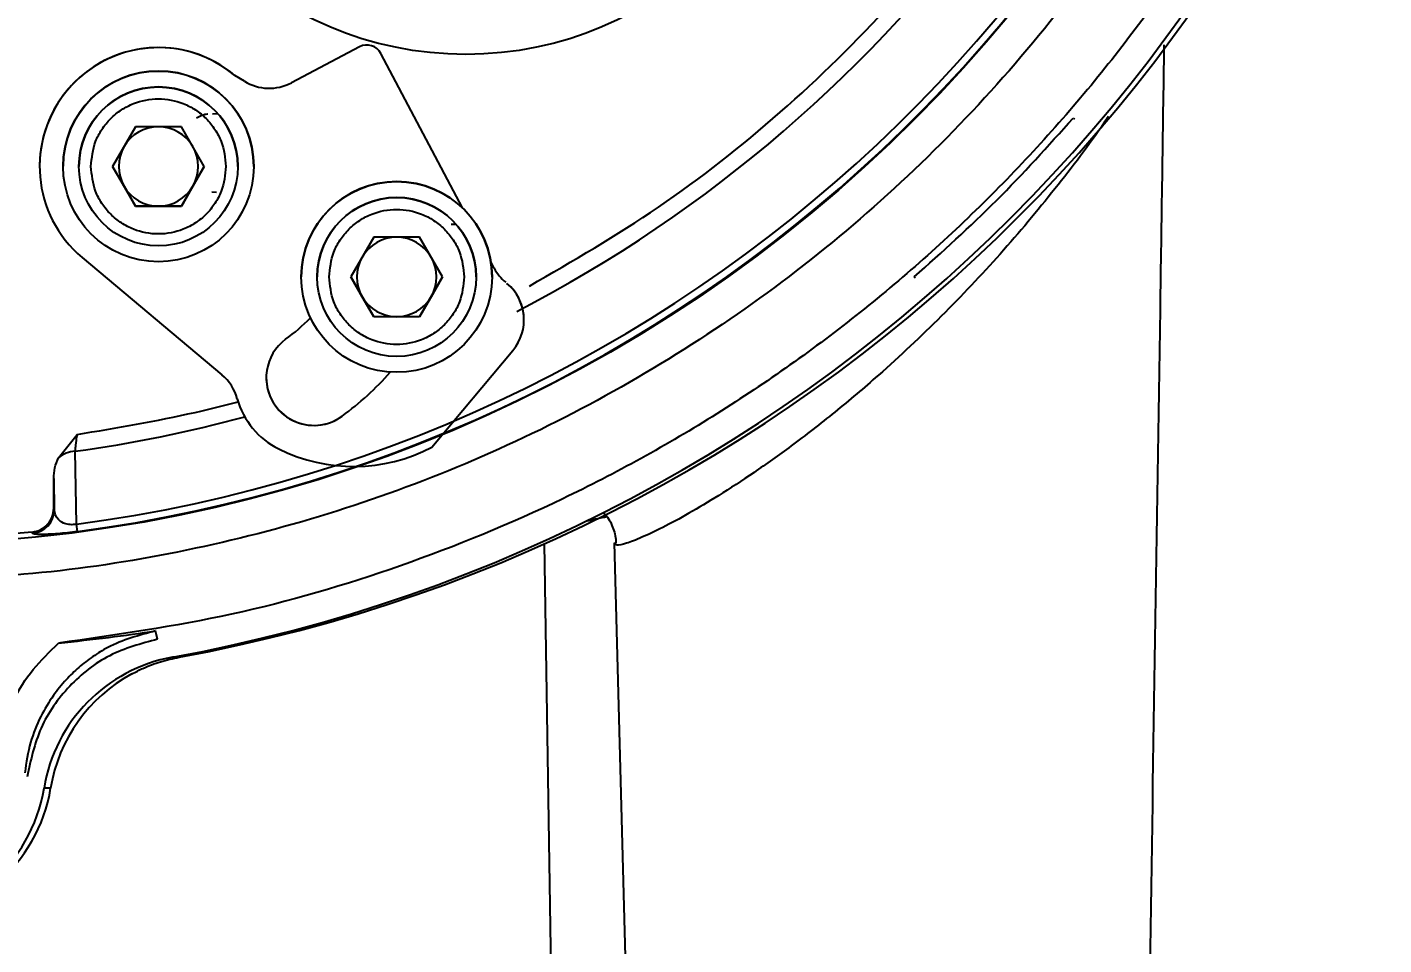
# Model space of a CAD drawing. Header units: millimetres. Extents: x 1486 to 4728, y 464 to 2757.
# Drawn here: x 2489.8 to 2575.2, y 2218.9 to 2276.7 of the extents above; entities that cross this region are included whole.
import ezdxf

# ---------------------------------------------------------------- set-up
doc = ezdxf.new("R2010")
doc.units = ezdxf.units.MM
doc.layers.add('AM_5', color=3, linetype='Continuous', lineweight=25)
doc.styles.add('SLDTEXTSTYLE1', font='txt.shx', dxfattribs={"width": 0.7, "bigfont": 'gbcbig.shx'})
doc.dimstyles.new('SLDDIMSTYLE12$0', dxfattribs={"dimtxt": 12, "dimasz": 10, "dimexe": 0, "dimexo": 0.0625, "dimgap": 0.875, "dimtad": 1, "dimdec": 1, "dimlfac": 1.8, "dimrnd": 1e-09, "dimzin": 12, "dimdsep": 46, "dimtxsty": 'SLDTEXTSTYLE1', "dimcen": 0.09, "dimdle": 8.16, "dimclrd": 3, "dimclre": 3, "dimadec": 0, "dimazin": 3, "dimtfac": 1, "dimtdec": 1, "dimtofl": 0, "dimtmove": 0, "dimatfit": 3, "dimfxl": 0, "dimfrac": 2, "dimtolj": 1, "dimlwd": 5, "dimlwe": 5, "dimarcsym": 0})

# ---------------------------------------------------------------- blocks, each defined once
blk = doc.blocks.new('*D51')
at = {"layer": 'AM_5', "color": 3, "lineweight": 5, "transparency": 16777216}
blk.add_line((2589.284, 2551.231), (2194.885, 2551.231), dxfattribs=at)
at = {"layer": 'AM_5', "color": 3, "linetype": 'Continuous', "lineweight": 5, "transparency": 16777216}
for p, q in [((2194.885, 2541.231), (2194.885, 2227.446)), ((2600.96, 2217.446), (2194.885, 2217.446))]:
    blk.add_line(p, q, dxfattribs=at)
at = {"layer": 'AM_5', "color": 3, "transparency": 16777216}
for points in [[(2193.218, 2541.231), (2196.551, 2541.231), (2194.885, 2551.231)], [(2193.218, 2227.446), (2196.551, 2227.446), (2194.885, 2217.446)]]:
    blk.add_solid(points, dxfattribs=at)
at = {"layer": 'Defpoints', "color": 0, "transparency": 16777216}
for p in [(2589.347, 2551.231), (2194.885, 2217.446), (2601.023, 2217.446)]:
    blk.add_point(p, dxfattribs=at)
at = {"layer": 'AM_5', "color": 0, "transparency": 16777216, "insert": (2180.295, 2384.339), "char_height": 12, "attachment_point": 5, "rotation": 90, "style": 'SLDTEXTSTYLE1'}
blk.add_mtext('\\A1;{\\H2.28571x;335}', dxfattribs=at)

msp = doc.modelspace()

# ---------------------------------------------------------------- linework, layer by layer
at = {"color": 7, "linetype": 'Continuous', "lineweight": 25}
for p, q in [((2510.74, 2275.425), (2506.46, 2273.166)), ((2510.74, 2275.425), (2506.46, 2273.166)), ((2517.219, 2265.292), (2512.091, 2275.007)), ((2512.091, 2275.007), (2512.091, 2275.007)), ((2517.219, 2265.292), (2512.091, 2275.007)), ((2503.495, 2273.26), (2502.894, 2273.627)), ((2502.894, 2273.627), (2502.894, 2273.627)), ((2503.495, 2273.26), (2502.894, 2273.627)), ((2503.495, 2273.26), (2503.495, 2273.26)), ((2506.46, 2273.166), (2506.46, 2273.166)), ((2501.494, 2271.217), (2501.798, 2271.229)), ((2555.641, 2270.943), (2555.719, 2270.866)), ((2496.647, 2270.402), (2495.203, 2267.902)), ((2499.533, 2270.402), (2496.647, 2270.402)), ((2500.977, 2267.902), (2499.533, 2270.402)), ((2493.09, 2267.907), (2493.09, 2267.907)), ((2495.203, 2267.902), (2496.647, 2265.402)), ((2495.925, 2266.652), (2495.203, 2267.902)), ((2499.533, 2265.402), (2500.977, 2267.902)), ((2500.977, 2267.902), (2500.255, 2266.652)), ((2503.09, 2267.896), (2503.09, 2267.896)), ((2496.647, 2265.402), (2495.925, 2266.652)), ((2500.255, 2266.652), (2499.533, 2265.402)), ((2501.737, 2266.265), (2501.443, 2266.283)), ((2496.647, 2265.402), (2499.533, 2265.402)), ((2496.647, 2265.402), (2496.647, 2265.402)), ((2498.09, 2265.402), (2496.647, 2265.402)), ((2499.533, 2265.402), (2498.09, 2265.402)), ((2499.533, 2265.402), (2499.533, 2265.402)), ((2516.501, 2264.269), (2516.769, 2264.27)), ((2511.635, 2263.45), (2510.192, 2260.95)), ((2514.522, 2263.45), (2511.635, 2263.45)), ((2515.965, 2260.95), (2514.522, 2263.45)), ((2493.286, 2262.176), (2502.088, 2254.79)), ((2519.215, 2261.51), (2519, 2261.918)), ((2519.215, 2261.51), (2519, 2261.918)), ((2519.215, 2261.51), (2519.215, 2261.51)), ((2507.078, 2260.956), (2507.078, 2260.956)), ((2508.078, 2260.955), (2508.078, 2260.955)), ((2510.192, 2260.95), (2511.635, 2258.45)), ((2510.913, 2259.7), (2510.192, 2260.95)), ((2514.522, 2258.45), (2515.965, 2260.95)), ((2515.965, 2260.95), (2515.243, 2259.7)), ((2519.078, 2260.943), (2519.078, 2260.943)), ((2545.727, 2260.867), (2545.646, 2260.948)), ((2511.635, 2258.45), (2510.913, 2259.7)), ((2515.243, 2259.7), (2514.522, 2258.45)), ((2513.078, 2258.45), (2511.635, 2258.45)), ((2514.522, 2258.45), (2513.078, 2258.45)), ((2521.09, 2258.245), (2521.09, 2258.245)), ((2515.288, 2250.241), (2520.388, 2256.32)), ((2491.804, 2249.577), (2492.978, 2251.042)), ((2492.932, 2245.395), (2492.85, 2249.982)), ((2491.504, 2248.269), (2491.536, 2246.305)), ((2491.504, 2246.399), (2491.504, 2248.269)), ((2492.993, 2244.934), (2492.932, 2245.395)), ((2490.155, 2244.906), (2487.711, 2244.693)), ((2490.187, 2244.815), (2490.155, 2244.906)), ((2526.767, 2244.221), (2527.469, 2217.41)), ((2526.803, 2244.209), (2526.789, 2244.221)), ((2522.367, 2244.16), (2522.769, 2217.41)), ((2498.032, 2238.166), (2497.912, 2238.683)), ((2499.386, 2237.03), (2498.97, 2237.03)), ((2491.31, 2228.803), (2490.893, 2228.803))]:
    msp.add_line(p, q, dxfattribs=at)
at = {"color": 7, "linetype": 'Continuous', "lineweight": 25, "flags": 128}
msp.add_lwpolyline([(2491.536, 2246.305), (2491.518, 2246.358), (2491.504, 2246.399)], dxfattribs=at)
at = {"color": 7, "linetype": 'Continuous', "lineweight": 25}
for centre, radius in [((2481.004, 2335.586), 91.48), ((2517.434, 2296.948), 22), ((2498.09, 2267.902), 6), ((2498.09, 2267.902), 5), ((2513.078, 2260.95), 6), ((2513.078, 2260.95), 5)]:
    msp.add_circle(centre, radius, dxfattribs=at)
for centre, radius, start, end in [((2481.004, 2335.586), 90.976, 277.53416, 351.20762), ((2481.004, 2335.586), 91.441, 277.53416, 351.20762), ((2481.004, 2335.586), 86.42, 297.29308, 350.7957), ((2481.042, 2335.408), 99.998, 280.32817, 349.67428), ((2481.458, 2335.408), 99.998, 280.32817, 349.67428), ((2498.09, 2267.902), 7.474, 50, 230), ((2498.09, 2267.902), 7.474, 50, 179.93876), ((2511.207, 2274.54), 1, 27.82515, 117.82515), ((2511.207, 2274.54), 1, 27.82515, 117.82515), ((2498.09, 2267.902), 6, 359.93876, 179.87751), ((2505.06, 2275.819), 3, 238.5537, 297.82515), ((2505.06, 2275.819), 3, 238.5537, 297.82515), ((2498.09, 2267.902), 5, 359.99969, 179.93876), ((2498.09, 2267.902), 2.5, 89.99969, 149.99969), ((2498.09, 2267.902), 2.5, 29.99969, 89.99969), ((2498.09, 2267.902), 2.5, 149.99969, 209.99969), ((2498.09, 2267.902), 2.5, 329.99969, 29.99969), ((2498.09, 2267.902), 2.5, 209.99969, 269.99969), ((2498.09, 2267.902), 2.5, 269.99969, 329.99969), ((2513.078, 2260.95), 6, 359.93876, 179.87751), ((2513.078, 2260.95), 5, 359.99969, 179.93876), ((2513.078, 2260.95), 2.5, 89.99969, 149.99969), ((2513.078, 2260.95), 2.5, 29.99969, 89.99969), ((2513.078, 2260.95), 2.5, 149.99969, 209.99969), ((2513.078, 2260.95), 2.5, 329.99969, 29.99969), ((2521.868, 2262.91), 3, 207.82515, 230), ((2521.868, 2262.91), 3, 207.82515, 230), ((2518.09, 2258.248), 3, 320, 50), ((2518.09, 2258.248), 3, 359.93876, 50), ((2513.078, 2260.95), 2.5, 209.99969, 269.99969), ((2513.078, 2260.95), 2.5, 269.99969, 329.99969), ((2498.09, 2267.902), 13.5, 306.36279, 315.13033), ((2507.873, 2254.614), 3, 126.36279, 306.36279), ((2500.159, 2252.492), 3, 15.38287, 50), ((2507.873, 2254.615), 3, 179.93876, 306.36279), ((2498.09, 2267.902), 19.5, 306.36279, 318.43109), ((2498.09, 2267.902), 19.5, 306.36279, 318.43104), ((2507.873, 2254.614), 5, 195.38287, 243.70737), ((2481.004, 2335.586), 86.42, 277.87924, 285.10367), ((2510.366, 2259.61), 10.583, 243.58851, 297.71587), ((2492.934, 2248.212), 1.772, 92.70606, 129.63521), ((2490.036, 2246.307), 1.5, 275.78841, 359.91128), ((2500.763, 2227.192), 10, 100.32819, 170.73244), ((2501.179, 2227.192), 10, 118.40456, 170.73205), ((2481.044, 2230.41), 9.98, 189.26678, 350.73322), ((2481.46, 2230.41), 9.98, 270.0009, 350.73276)]:
    msp.add_arc(centre, radius, start, end, dxfattribs=at)
for points in [[(2481.004, 2429.326), (2484.071, 2429.239), (2490.206, 2429.065), (2499.321, 2427.662), (2508.259, 2425.437), (2516.934, 2422.329), (2525.264, 2418.391), (2533.167, 2413.653), (2540.567, 2408.165), (2547.395, 2401.977), (2553.582, 2395.15), (2559.071, 2387.749), (2563.808, 2379.846), (2567.748, 2371.516), (2570.852, 2362.841), (2573.091, 2353.903), (2574.443, 2344.789), (2574.895, 2335.586), (2574.443, 2326.383), (2573.091, 2317.269), (2570.852, 2308.331), (2567.748, 2299.655), (2563.808, 2291.326), (2559.071, 2283.423), (2553.582, 2276.022), (2547.395, 2269.195), (2540.567, 2263.007), (2533.167, 2257.518), (2525.264, 2252.781), (2516.934, 2248.842), (2508.259, 2245.735), (2499.321, 2243.51), (2490.206, 2242.106), (2484.071, 2241.932), (2481.004, 2241.845)], [(2578.677, 2324.796), (2578.153, 2321.145), (2577.105, 2313.841), (2573.985, 2303.198), (2569.777, 2292.955), (2564.422, 2283.254), (2558.017, 2274.215), (2550.636, 2265.953), (2542.374, 2258.572), (2533.335, 2252.167), (2523.634, 2246.812), (2513.391, 2242.604), (2502.748, 2239.484), (2495.445, 2238.436), (2491.793, 2237.912)], [(2545.646, 2260.948), (2547.402, 2262.524), (2550.912, 2265.677), (2554.065, 2269.188), (2555.641, 2270.943)]]:
    msp.add_open_spline(points, degree=3, dxfattribs=at)
for points, knots in [([(2521.431, 2260.376), (2524.179, 2261.969), (2529.729, 2265.187), (2537.359, 2271.207), (2544.388, 2278.083), (2550.604, 2285.794), (2555.894, 2294.167), (2560.133, 2303.039), (2563.365, 2312.205), (2564.619, 2318.497), (2565.239, 2321.612)], [0, 0, 0, 0, 0.122144, 0.246703, 0.372927, 0.5, 0.627073, 0.753297, 0.877856, 1, 1, 1, 1]), ([(2560.481, 2217.41), (2560.7, 2231.239), (2561.007, 2250.621), (2561.295, 2270.004), (2561.377, 2275.557)], [0, 0, 0, 0, 0.713495, 1, 1, 1, 1]), ([(2493.84, 2267.902), (2493.897, 2268.436), (2493.984, 2269.259), (2494.514, 2270.248), (2495.063, 2270.928), (2495.744, 2271.48), (2496.733, 2271.994), (2498.09, 2272.254), (2499.447, 2271.994), (2500.437, 2271.48), (2501.117, 2270.928), (2501.666, 2270.248), (2502.196, 2269.259), (2502.283, 2268.436), (2502.34, 2267.902)], [0, 0, 0, 0, 0.119728, 0.18418, 0.25, 0.31582, 0.380272, 0.5, 0.619728, 0.68418, 0.75, 0.81582, 0.880272, 1, 1, 1, 1]), ([(2500.49, 2270.963), (2500.716, 2271.079), (2500.946, 2271.197), (2501.198, 2271.206), (2501.202, 2271.206)], [0, 0, 0, 0, 0.981722, 1, 1, 1, 1]), ([(2557.861, 2271.042), (2557.765, 2270.9), (2556.769, 2269.409), (2554.537, 2266.485), (2551.133, 2262.402), (2547.39, 2258.451), (2543.856, 2255.129), (2540.654, 2252.425), (2538.014, 2250.379), (2535.548, 2248.627), (2533.373, 2247.205), (2531.434, 2246.049), (2529.791, 2245.161), (2528.456, 2244.529), (2527.472, 2244.156), (2526.885, 2244.033), (2526.828, 2244.155), (2526.803, 2244.209)], [0, 0, 0, 0, 0.0112691, 0.1175597, 0.2238424, 0.3277148, 0.4314747, 0.5006194, 0.5697132, 0.6291805, 0.6886048, 0.7428814, 0.797126, 0.8499404, 0.9027383, 0.9566039, 1, 1, 1, 1]), ([(2502.34, 2267.902), (2502.283, 2267.367), (2502.196, 2266.545), (2501.666, 2265.555), (2501.117, 2264.875), (2500.437, 2264.323), (2499.447, 2263.809), (2498.09, 2263.549), (2496.733, 2263.809), (2495.743, 2264.323), (2495.063, 2264.875), (2494.514, 2265.555), (2493.984, 2266.545), (2493.897, 2267.367), (2493.84, 2267.902)], [0, 0, 0, 0, 0.119728, 0.18418, 0.25, 0.31582, 0.380272, 0.5, 0.619728, 0.68418, 0.75, 0.81582, 0.880272, 1, 1, 1, 1]), ([(2508.828, 2260.95), (2508.885, 2261.484), (2508.972, 2262.307), (2509.502, 2263.296), (2510.051, 2263.976), (2510.732, 2264.528), (2511.721, 2265.042), (2513.078, 2265.302), (2514.435, 2265.042), (2515.425, 2264.528), (2516.106, 2263.976), (2516.654, 2263.296), (2517.184, 2262.307), (2517.272, 2261.484), (2517.328, 2260.95)], [0, 0, 0, 0, 0.119728, 0.18418, 0.25, 0.31582, 0.380272, 0.5, 0.619728, 0.68418, 0.75, 0.81582, 0.880272, 1, 1, 1, 1]), ([(2517.328, 2260.95), (2517.272, 2260.415), (2517.184, 2259.593), (2516.654, 2258.603), (2516.106, 2257.923), (2515.425, 2257.371), (2514.435, 2256.858), (2513.078, 2256.597), (2511.721, 2256.858), (2510.732, 2257.371), (2510.051, 2257.923), (2509.502, 2258.603), (2508.972, 2259.593), (2508.885, 2260.415), (2508.828, 2260.95)], [0, 0, 0, 0, 0.119728, 0.18418, 0.25, 0.31582, 0.380272, 0.5, 0.619728, 0.68418, 0.75, 0.81582, 0.880272, 1, 1, 1, 1]), ([(2492.978, 2251.042), (2495.464, 2251.462), (2498.864, 2252.036), (2502.214, 2252.856), (2503.11, 2253.094)], [0, 0, 0, 0, 0.3332732, 0.4556465, 0.4556465, 0.4556465, 0.4556465]), ([(2492.85, 2249.982), (2492.866, 2250.122), (2492.89, 2250.344), (2492.935, 2250.719), (2492.963, 2250.931), (2492.978, 2251.042)], [0, 0, 0, 0, 0.449191, 0.712048, 1, 1, 1, 1]), ([(2491.504, 2248.269), (2491.515, 2248.497), (2491.538, 2248.95), (2491.715, 2249.368), (2491.804, 2249.577)], [0, 0, 0, 0, 0.501105, 1, 1, 1, 1]), ([(2490.155, 2244.906), (2490.336, 2244.945), (2490.698, 2245.022), (2491.14, 2245.373), (2491.445, 2245.847), (2491.484, 2246.215), (2491.504, 2246.399)], [0, 0, 0, 0, 0.250514, 0.50007, 0.74999, 1, 1, 1, 1]), ([(2492.932, 2245.395), (2492.865, 2245.385), (2492.73, 2245.363), (2492.53, 2245.366), (2492.342, 2245.39), (2492.211, 2245.429), (2491.991, 2245.518), (2491.639, 2245.783), (2491.578, 2246.091), (2491.536, 2246.305)], [0, 0, 0, 0, 0.056105, 0.112289, 0.177086, 0.251393, 0.280501, 0.501374, 1, 1, 1, 1]), ([(2526.08, 2246.104), (2526.12, 2246.069), (2526.388, 2245.843), (2526.69, 2245.229), (2526.888, 2244.582), (2526.866, 2244.258), (2526.863, 2244.208)], [0, 0, 0, 0, 0.076601, 0.503811, 0.923778, 1, 1, 1, 1]), ([(2526.287, 2245.852), (2526.11, 2245.819), (2525.772, 2245.755), (2525.303, 2245.642), (2525.08, 2245.589)], [0, 0, 0, 0, 0.525268, 1, 1, 1, 1]), ([(2492.993, 2244.934), (2492.78, 2244.907), (2492.339, 2244.852), (2491.748, 2244.798), (2491.236, 2244.762), (2490.723, 2244.744), (2490.289, 2244.754), (2490.222, 2244.794), (2490.187, 2244.815)], [0, 0, 0, 0, 0.120585, 0.248868, 0.372779, 0.501258, 0.74083, 1, 1, 1, 1]), ([(2497.912, 2238.683), (2496.878, 2238.408), (2495.485, 2238.037), (2493.951, 2237.082), (2493.071, 2236.404), (2492.232, 2235.589), (2491.406, 2234.57), (2490.623, 2233.259), (2489.961, 2231.63), (2489.777, 2230.406), (2489.68, 2229.765)], [0, 0, 0, 0, 0.244291, 0.329037, 0.41449, 0.500125, 0.597994, 0.715772, 0.851074, 1, 1, 1, 1]), ([(2491.793, 2237.912), (2492.861, 2238.032), (2495.008, 2238.273), (2496.941, 2238.546), (2497.912, 2238.683)], [0, 0, 0, 0, 0.497557, 1, 1, 1, 1]), ([(2488.135, 2232.234), (2488.389, 2232.943), (2488.9, 2234.371), (2490.145, 2236.312), (2491.243, 2237.378), (2491.793, 2237.912)], [0, 0, 0, 0, 0.330036, 0.663999, 1, 1, 1, 1]), ([(2498.032, 2238.166), (2496.999, 2237.885), (2494.937, 2237.323), (2492.393, 2235.305), (2490.512, 2232.656), (2490.057, 2230.563), (2489.829, 2229.515)], [0, 0, 0, 0, 0.250047, 0.499449, 0.749396, 1, 1, 1, 1]), ([(2496.422, 2235.988), (2496.653, 2236.106), (2497.234, 2236.402), (2498.222, 2236.775), (2498.996, 2236.945), (2499.386, 2237.03)], [0, 0, 0, 0, 0.246183, 0.62042, 1, 1, 1, 1])]:
    msp.add_open_spline(points, degree=3, knots=knots, dxfattribs=at)

# ---------------------------------------------------------------- dimensions: what is measured, and where the dimension line sits
at = {"layer": 'AM_5'}
dim = msp.add_linear_dim(base=(2194.885, 2217.446), p1=(2589.347, 2551.231), p2=(2601.023, 2217.446), angle=90, text='{\\H2.28571x;335}', dimstyle='SLDDIMSTYLE12$0', override={"dimlfac": 1}, dxfattribs=at)
dim.commit()
dim.dimension.update_dxf_attribs({"geometry": '*D51', "text_midpoint": (2180.295, 2384.339)})

doc.saveas('drawing.dxf')
